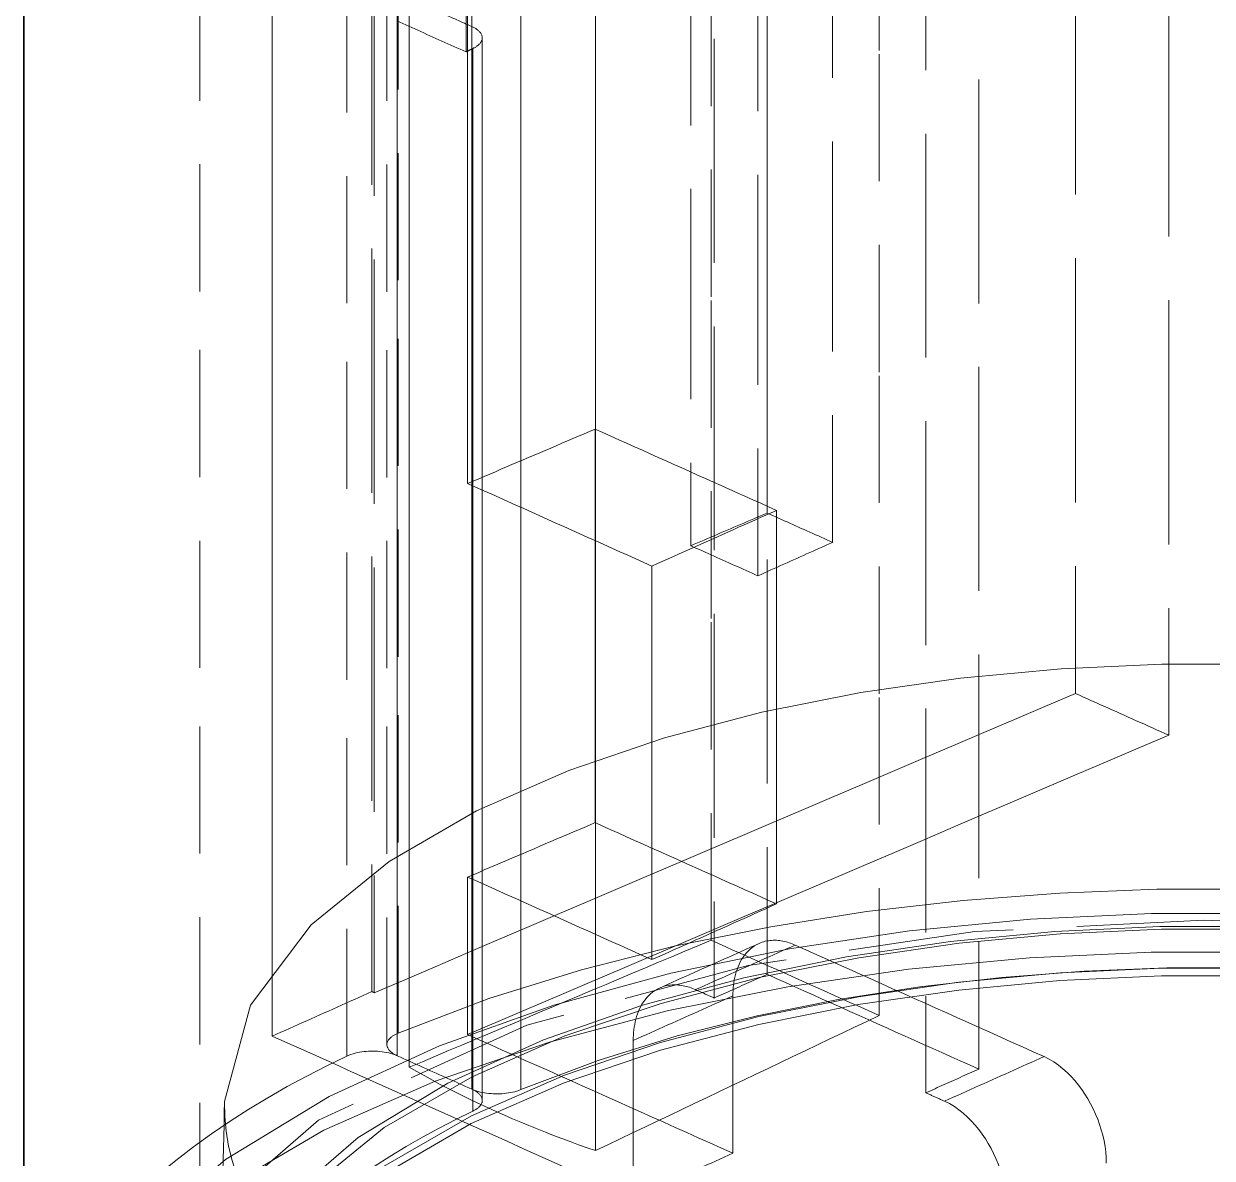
# Model space of a CAD drawing. Header units: millimetres. Extents: x 10 to 410, y 10 to 287.
# Drawn here: x 304.009 to 308.681, y 177.575 to 182.034 of the extents above; entities that cross this region are included whole.
import ezdxf

# ---------------------------------------------------------------- set-up
doc = ezdxf.new("R2010")
doc.units = ezdxf.units.MM
doc.linetypes.add('DASHED', pattern=[0.75, 0.5, -0.25])
doc.layers.add('HIDDEN', color=8, linetype='DASHED', lineweight=18)
doc.layers.add('VISIBLE', color=7, linetype='CONTINUOUS', lineweight=35)

msp = doc.modelspace()

# ---------------------------------------------------------------- linework, layer by layer
at = {"layer": 'HIDDEN'}
for points in [[(305.4804, 178.0663), (305.4804, 179.546), (305.4804, 181.0258), (305.4804, 182.5056), (305.4804, 183.9854), (305.4804, 185.4651), (305.4804, 186.9449), (305.4804, 188.4247), (305.4804, 189.9044), (305.4804, 191.3842), (305.4804, 192.864), (305.4804, 194.3437), (305.4804, 195.8235), (305.4804, 197.3033), (305.4804, 198.783), (305.4804, 200.2628), (305.4804, 201.7426), (305.4804, 203.2224), (305.4804, 204.7021), (305.4804, 206.1819), (305.4804, 207.6617), (305.4804, 209.1414), (305.4804, 210.6212), (305.4804, 212.101)], [(305.4368, 178.0211), (305.4368, 179.5009), (305.4368, 180.9807), (305.4368, 182.4604), (305.4368, 183.9402), (305.4368, 185.42), (305.4368, 186.8997), (305.4368, 188.3795), (305.4368, 189.8593), (305.4368, 191.339), (305.4368, 192.8188), (305.4368, 194.2986), (305.4368, 195.7784), (305.4368, 197.2581), (305.4368, 198.7379), (305.4368, 200.2177), (305.4368, 201.6974), (305.4368, 203.1772), (305.4368, 204.657), (305.4368, 206.1367), (305.4368, 207.6165), (305.4368, 209.0963), (305.4368, 210.576), (305.4368, 212.0558)], [(305.2787, 177.976), (305.2787, 179.4557), (305.2787, 180.9355), (305.2787, 182.4153), (305.2787, 183.895), (305.2787, 185.3748), (305.2787, 186.8546), (305.2787, 188.3343), (305.2787, 189.8141), (305.2787, 191.2939), (305.2787, 192.7737), (305.2787, 194.2534), (305.2787, 195.7332), (305.2787, 197.213), (305.2787, 198.6927), (305.2787, 200.1725), (305.2787, 201.6523), (305.2787, 203.132), (305.2787, 204.6118), (305.2787, 206.0916), (305.2787, 207.5713), (305.2787, 209.0511), (305.2787, 210.5309), (305.2787, 212.0107)], [(305.4773, 177.9773), (305.4773, 179.4571), (305.4773, 180.9368), (305.4773, 182.4166), (305.4773, 183.8964), (305.4773, 185.3762), (305.4773, 186.8559), (305.4773, 188.3357), (305.4773, 189.8155), (305.4773, 191.2952), (305.4773, 192.775), (305.4773, 194.2548), (305.4773, 195.7345), (305.4773, 197.2143), (305.4773, 198.6941), (305.4773, 200.1738), (305.4773, 201.6536), (305.4773, 203.1334), (305.4773, 204.6132), (305.4773, 206.0929), (305.4773, 207.5727), (305.4773, 209.0525), (305.4773, 210.5322), (305.4773, 212.012)], [(304.7013, 176.5424), (304.7013, 178.0222), (304.7013, 179.502), (304.7013, 180.9817), (304.7013, 182.4615), (304.7013, 183.9413), (304.7013, 185.4211), (304.7013, 186.9008), (304.7013, 188.3806), (304.7013, 189.8604), (304.7013, 191.3401), (304.7013, 192.8199), (304.7013, 194.2997), (304.7013, 195.7794), (304.7013, 197.2592), (304.7013, 198.739), (304.7013, 200.2187), (304.7013, 201.6985), (304.7013, 203.1783), (304.7013, 204.6581), (304.7013, 206.1378), (304.7013, 207.6176), (304.7013, 209.0974), (304.7013, 210.5771)], [(306.7108, 178.4316), (306.7108, 179.6962), (306.7108, 180.9607), (306.7108, 182.2252), (306.7108, 183.4898), (306.7108, 184.7543), (306.7108, 186.0188), (306.7108, 187.2833), (306.7108, 188.5479), (306.7108, 189.8124), (306.7108, 191.0769), (306.7108, 192.3415), (306.7108, 193.606), (306.7108, 194.8705), (306.7108, 196.1351), (306.7108, 197.3996), (306.7108, 198.6641), (306.7108, 199.9286), (306.7108, 201.1932), (306.7108, 202.4577), (306.7108, 203.7222), (306.7108, 204.9868), (306.7108, 206.2513), (306.7108, 207.5158)], [(308.143, 179.4017), (308.143, 180.6124), (308.143, 181.8231), (308.143, 183.0338), (308.143, 184.2446), (308.143, 185.4553), (308.143, 186.666), (308.143, 187.8767), (308.143, 189.0874), (308.143, 190.2982), (308.143, 191.5089), (308.143, 192.7196), (308.143, 193.9303), (308.143, 195.1411), (308.143, 196.3518), (308.143, 197.5625), (308.143, 198.7732), (308.143, 199.9839), (308.143, 201.1947), (308.143, 202.4054), (308.143, 203.6161), (308.143, 204.8268), (308.143, 206.0375), (308.143, 207.2483)], [(307.3714, 178.1358), (307.3714, 179.4003), (307.3714, 180.6648), (307.3714, 181.9293), (307.3714, 183.1939), (307.3714, 184.4584), (307.3714, 185.7229), (307.3714, 186.9875), (307.3714, 188.252), (307.3714, 189.5165), (307.3714, 190.7811), (307.3714, 192.0456), (307.3714, 193.3101), (307.3714, 194.5746), (307.3714, 195.8392), (307.3714, 197.1037), (307.3714, 198.3682), (307.3714, 199.6328), (307.3714, 200.8973), (307.3714, 202.1618), (307.3714, 203.4264), (307.3714, 204.6909), (307.3714, 205.9554), (307.3714, 207.2199)], [(308.51, 179.2373), (308.51, 180.448), (308.51, 181.6588), (308.51, 182.8695), (308.51, 184.0802), (308.51, 185.2909), (308.51, 186.5016), (308.51, 187.7124), (308.51, 188.9231), (308.51, 190.1338), (308.51, 191.3445), (308.51, 192.5552), (308.51, 193.766), (308.51, 194.9767), (308.51, 196.1874), (308.51, 197.3981), (308.51, 198.6088), (308.51, 199.8196), (308.51, 201.0303), (308.51, 202.241), (308.51, 203.4517), (308.51, 204.6624), (308.51, 205.8732), (308.51, 207.0839)], [(305.3776, 178.2295), (305.3776, 179.4402), (305.3776, 180.6509), (305.3776, 181.8617), (305.3776, 183.0724), (305.3776, 184.2831), (305.3776, 185.4938), (305.3776, 186.7045), (305.3776, 187.9153), (305.3776, 189.126), (305.3776, 190.3367), (305.3776, 191.5474), (305.3776, 192.7581), (305.3776, 193.9689), (305.3776, 195.1796), (305.3776, 196.3903), (305.3776, 197.601), (305.3776, 198.8117), (305.3776, 200.0225), (305.3776, 201.2332), (305.3776, 202.4439), (305.3776, 203.6546), (305.3776, 204.8653), (305.3776, 206.0761)], [(305.387, 206.0719), (305.387, 204.8612), (305.387, 203.6505), (305.387, 202.4397), (305.387, 201.229), (305.387, 200.0183), (305.387, 198.8076), (305.387, 197.5969), (305.387, 196.3861), (305.387, 195.1754), (305.387, 193.9647), (305.387, 192.754), (305.387, 191.5433), (305.387, 190.3325), (305.387, 189.1218), (305.387, 187.9111), (305.387, 186.7004), (305.387, 185.4897), (305.387, 184.2789), (305.387, 183.0682), (305.387, 181.8575), (305.387, 180.6468), (305.387, 179.4361), (305.387, 178.2253)], [(306.9315, 204.8631), (306.9315, 203.7869), (306.9315, 202.7107), (306.9315, 201.6345), (306.9315, 200.5583), (306.9315, 199.4821), (306.9315, 198.4059), (306.9315, 197.3297), (306.9315, 196.2535), (306.9315, 195.1774), (306.9315, 194.1012), (306.9315, 193.025), (306.9315, 191.9488), (306.9315, 190.8726), (306.9315, 189.7964), (306.9315, 188.7202), (306.9315, 187.644), (306.9315, 186.5678), (306.9315, 185.4916), (306.9315, 184.4154), (306.9315, 183.3392), (306.9315, 182.263), (306.9315, 181.1868), (306.9315, 180.1106)], [(306.6309, 204.7348), (306.6309, 203.6586), (306.6309, 202.5824), (306.6309, 201.5062), (306.6309, 200.43), (306.6309, 199.3538), (306.6309, 198.2776), (306.6309, 197.2014), (306.6309, 196.1252), (306.6309, 195.049), (306.6309, 193.9728), (306.6309, 192.8966), (306.6309, 191.8204), (306.6309, 190.7442), (306.6309, 189.668), (306.6309, 188.5918), (306.6309, 187.5157), (306.6309, 186.4395), (306.6309, 185.3633), (306.6309, 184.2871), (306.6309, 183.2109), (306.6309, 182.1347), (306.6309, 181.0585), (306.6309, 179.9823)], [(307.1884, 179.9955), (307.1884, 181.0717), (307.1884, 182.1479), (307.1884, 183.2241), (307.1884, 184.3003), (307.1884, 185.3765), (307.1884, 186.4527), (307.1884, 187.5289), (307.1884, 188.6051), (307.1884, 189.6813), (307.1884, 190.7575), (307.1884, 191.8337), (307.1884, 192.9099), (307.1884, 193.9861), (307.1884, 195.0623), (307.1884, 196.1385), (307.1884, 197.2147), (307.1884, 198.2909), (307.1884, 199.3671), (307.1884, 200.4433), (307.1884, 201.5195), (307.1884, 202.5957), (307.1884, 203.6719), (307.1884, 204.7481)], [(306.8947, 179.8641), (306.8947, 180.9403), (306.8947, 182.0165), (306.8947, 183.0927), (306.8947, 184.1689), (306.8947, 185.2451), (306.8947, 186.3213), (306.8947, 187.3975), (306.8947, 188.4737), (306.8947, 189.5499), (306.8947, 190.626), (306.8947, 191.7022), (306.8947, 192.7784), (306.8947, 193.8546), (306.8947, 194.9308), (306.8947, 196.007), (306.8947, 197.0832), (306.8947, 198.1594), (306.8947, 199.2356), (306.8947, 200.3118), (306.8947, 201.388), (306.8947, 202.4642), (306.8947, 203.5404), (306.8947, 204.6166)], [(306.9311, 178.2975), (306.9311, 179.4275), (306.9311, 180.5575), (306.9311, 181.6875), (306.9311, 182.8175), (306.9311, 183.9475), (306.9311, 185.0776), (306.9311, 186.2076), (306.9311, 187.3376), (306.9311, 188.4676), (306.9311, 189.5976), (306.9311, 190.7276), (306.9311, 191.8576), (306.9311, 192.9876), (306.9311, 194.1176), (306.9311, 195.2476), (306.9311, 196.3776), (306.9311, 197.5076), (306.9311, 198.6376), (306.9311, 199.7676), (306.9311, 200.8976), (306.9311, 202.0276), (306.9311, 203.1576), (306.9311, 204.2876)], [(306.7231, 204.1945), (306.7231, 203.0645), (306.7231, 201.9345), (306.7231, 200.8045), (306.7231, 199.6745), (306.7231, 198.5445), (306.7231, 197.4145), (306.7231, 196.2845), (306.7231, 195.1545), (306.7231, 194.0245), (306.7231, 192.8945), (306.7231, 191.7645), (306.7231, 190.6345), (306.7231, 189.5045), (306.7231, 188.3745), (306.7231, 187.2444), (306.7231, 186.1144), (306.7231, 184.9844), (306.7231, 183.8544), (306.7231, 182.7244), (306.7231, 181.5944), (306.7231, 180.4644), (306.7231, 179.3344), (306.7231, 178.2044)], [(307.7629, 177.9249), (307.7629, 179.0549), (307.7629, 180.1849), (307.7629, 181.315), (307.7629, 182.445), (307.7629, 183.575), (307.7629, 184.705), (307.7629, 185.835), (307.7629, 186.965), (307.7629, 188.095), (307.7629, 189.225), (307.7629, 190.355), (307.7629, 191.485), (307.7629, 192.615), (307.7629, 193.745), (307.7629, 194.875), (307.7629, 196.005), (307.7629, 197.135), (307.7629, 198.265), (307.7629, 199.395), (307.7629, 200.525), (307.7629, 201.6551), (307.7629, 202.7851), (307.7629, 203.9151)], [(307.5549, 203.8219), (307.5549, 202.6919), (307.5549, 201.5619), (307.5549, 200.4319), (307.5549, 199.3019), (307.5549, 198.1719), (307.5549, 197.0419), (307.5549, 195.9119), (307.5549, 194.7819), (307.5549, 193.6519), (307.5549, 192.5219), (307.5549, 191.3919), (307.5549, 190.2619), (307.5549, 189.1319), (307.5549, 188.0019), (307.5549, 186.8719), (307.5549, 185.7419), (307.5549, 184.6119), (307.5549, 183.4818), (307.5549, 182.3518), (307.5549, 181.2218), (307.5549, 180.0918), (307.5549, 178.9618), (307.5549, 177.8318)], [(305.4773, 177.9773), (305.4773, 178.4393), (305.4773, 178.9013), (305.4773, 179.3633), (305.4773, 179.8253), (305.4773, 180.2873), (305.4773, 180.7493), (305.4773, 181.2113), (305.4773, 181.6733), (305.4773, 182.1353), (305.4773, 182.5973), (305.4773, 183.0593), (305.4773, 183.5213), (305.4773, 183.9833), (305.4773, 184.4453), (305.4773, 184.9073), (305.4773, 185.3693), (305.4773, 185.8313), (305.4773, 186.2933), (305.4773, 186.7553), (305.4773, 187.2173), (305.4773, 187.6793), (305.4773, 188.1413), (305.4773, 188.6033)], [(305.9635, 177.8443), (305.9635, 178.3024), (305.9635, 178.7605), (305.9635, 179.2187), (305.9635, 179.6768), (305.9635, 180.1349), (305.9635, 180.5931), (305.9635, 181.0512), (305.9635, 181.5093), (305.9635, 181.9675), (305.9635, 182.4256), (305.9635, 182.8838), (305.9635, 183.3419), (305.9635, 183.8), (305.9635, 184.2582), (305.9635, 184.7163), (305.9635, 185.1744), (305.9635, 185.6326), (305.9635, 186.0907), (305.9635, 186.5488), (305.9635, 187.007), (305.9635, 187.4651), (305.9635, 187.9232), (305.9635, 188.3814)], [(304.9861, 178.0542), (304.9861, 178.4955), (304.9861, 178.9367), (304.9861, 179.378), (304.9861, 179.8192), (304.9861, 180.2605), (304.9861, 180.7017), (304.9861, 181.143), (304.9861, 181.5842), (304.9861, 182.0255), (304.9861, 182.4667), (304.9861, 182.908), (304.9861, 183.3492), (304.9861, 183.7905), (304.9861, 184.2317), (304.9861, 184.673), (304.9861, 185.1142), (304.9861, 185.5555), (304.9861, 185.9967), (304.9861, 186.438), (304.9861, 186.8792), (304.9861, 187.3205), (304.9861, 187.7617), (304.9861, 188.203)], [(305.7476, 181.9237), (305.7476, 182.1793), (305.7476, 182.4349), (305.7476, 182.6904), (305.7476, 182.946), (305.7476, 183.2016), (305.7476, 183.4572), (305.7476, 183.7128), (305.7476, 183.9684), (305.7476, 184.224), (305.7476, 184.4796), (305.7476, 184.7352), (305.7476, 184.9908), (305.7476, 185.2464), (305.7476, 185.502), (305.7476, 185.7576), (305.7476, 186.0132), (305.7476, 186.2688), (305.7476, 186.5244), (305.7476, 186.78), (305.7476, 187.0356), (305.7476, 187.2912), (305.7476, 187.5468), (305.7476, 187.8024)], [(305.5245, 177.9324), (305.5245, 178.3581), (305.5245, 178.7837), (305.5245, 179.2094), (305.5245, 179.6351), (305.5245, 180.0607), (305.5245, 180.4864), (305.5245, 180.912), (305.5245, 181.3377), (305.5245, 181.7634), (305.5245, 182.189), (305.5245, 182.6147), (305.5245, 183.0403), (305.5245, 183.466), (305.5245, 183.8917), (305.5245, 184.3173), (305.5245, 184.743), (305.5245, 185.1686), (305.5245, 185.5943), (305.5245, 186.02), (305.5245, 186.4456), (305.5245, 186.8713), (305.5245, 187.2969), (305.5245, 187.7226)], [(306.2562, 177.6047), (306.2562, 178.0303), (306.2562, 178.456), (306.2562, 178.8817), (306.2562, 179.3073), (306.2562, 179.733), (306.2562, 180.1586), (306.2562, 180.5843), (306.2562, 181.01), (306.2562, 181.4356), (306.2562, 181.8613), (306.2562, 182.2869), (306.2562, 182.7126), (306.2562, 183.1383), (306.2562, 183.5639), (306.2562, 183.9896), (306.2562, 184.4152), (306.2562, 184.8409), (306.2562, 185.2666), (306.2562, 185.6922), (306.2562, 186.1179), (306.2562, 186.5435), (306.2562, 186.9692), (306.2562, 187.3949)], [(305.7539, 180.2268), (305.7539, 180.4134), (305.7539, 180.6), (305.7539, 180.7865), (305.7539, 180.9731), (305.7539, 181.1597), (305.7539, 181.3463), (305.7539, 181.5329), (305.7539, 181.7194), (305.7539, 181.906), (305.7539, 182.0926), (305.7539, 182.2792), (305.7539, 182.4658), (305.7539, 182.6523), (305.7539, 182.8389), (305.7539, 183.0255), (305.7539, 183.2121), (305.7539, 183.3987), (305.7539, 183.5852), (305.7539, 183.7718), (305.7539, 183.9584), (305.7539, 184.145), (305.7539, 184.3316), (305.7539, 184.5181)], [(305.7711, 177.8457), (305.7711, 178.0341), (305.7711, 178.2224), (305.7711, 178.4107), (305.7711, 178.5991), (305.7711, 178.7874), (305.7711, 178.9757), (305.7711, 179.1641), (305.7711, 179.3524), (305.7711, 179.5407), (305.7711, 179.7291), (305.7711, 179.9174), (305.7711, 180.1057), (305.7711, 180.2941), (305.7711, 180.4824), (305.7711, 180.6708), (305.7711, 180.8591), (305.7711, 181.0474), (305.7711, 181.2358), (305.7711, 181.4241), (305.7711, 181.6124), (305.7711, 181.8008), (305.7711, 181.9891), (305.7711, 182.1774)], [(305.5982, 182.1002), (305.6057, 182.0968), (305.6132, 182.0934), (305.6207, 182.0901), (305.6282, 182.0867), (305.6358, 182.0833), (305.6433, 182.08), (305.6508, 182.0766), (305.6583, 182.0732), (305.6658, 182.0699), (305.6733, 182.0665), (305.6809, 182.0631), (305.6884, 182.0598), (305.6959, 182.0564), (305.7034, 182.053), (305.7109, 182.0497), (305.7185, 182.0463), (305.726, 182.0429), (305.7335, 182.0396), (305.741, 182.0362), (305.7485, 182.0328), (305.756, 182.0295), (305.7636, 182.0261), (305.7711, 182.0227)], [(305.4758, 182.0454), (305.4876, 182.0401), (305.4994, 182.0348), (305.5113, 182.0295), (305.5231, 182.0242), (305.5349, 182.0189), (305.5467, 182.0136), (305.5585, 182.0083), (305.5703, 182.0031), (305.5822, 181.9978), (305.594, 181.9925), (305.6058, 181.9872), (305.6176, 181.9819), (305.6294, 181.9766), (305.6412, 181.9713), (305.6531, 181.966), (305.6649, 181.9607), (305.6767, 181.9554), (305.6885, 181.9501), (305.7003, 181.9448), (305.7121, 181.9395), (305.724, 181.9342), (305.7358, 181.929), (305.7476, 181.9237)], [(305.8116, 181.9789), (305.8115, 181.9816), (305.8111, 181.9843), (305.8104, 181.987), (305.8095, 181.9896), (305.8084, 181.9921), (305.8071, 181.9945), (305.8057, 181.9968), (305.8041, 181.999), (305.8024, 182.0012), (305.8005, 182.0032), (305.7986, 182.0051), (305.7966, 182.007), (305.7945, 182.0087), (305.7923, 182.0104), (305.7901, 182.0121), (305.7879, 182.0136), (305.7856, 182.0151), (305.7832, 182.0165), (305.7809, 182.0178), (305.7785, 182.0191), (305.776, 182.0204), (305.7736, 182.0216), (305.7711, 182.0227)], [(305.7711, 177.8457), (305.7711, 178.0273), (305.7711, 178.209), (305.7711, 178.3906), (305.7711, 178.5722), (305.7711, 178.7538), (305.7711, 178.9354), (305.7711, 179.117), (305.7711, 179.2986), (305.7711, 179.4802), (305.7711, 179.6618), (305.7711, 179.8434), (305.7711, 180.025), (305.7711, 180.2066), (305.7711, 180.3883), (305.7711, 180.5699), (305.7711, 180.7515), (305.7711, 180.9331), (305.7711, 181.1147), (305.7711, 181.2963), (305.7711, 181.4779), (305.7711, 181.6595), (305.7711, 181.8411), (305.7711, 182.0227)], [(305.7743, 181.9366), (305.7766, 181.9377), (305.7789, 181.9389), (305.7812, 181.9401), (305.7834, 181.9414), (305.7856, 181.9427), (305.7878, 181.9441), (305.7899, 181.9456), (305.792, 181.9471), (305.794, 181.9487), (305.796, 181.9503), (305.798, 181.9521), (305.7998, 181.9539), (305.8016, 181.9557), (305.8033, 181.9577), (305.8048, 181.9598), (305.8063, 181.9619), (305.8076, 181.9641), (305.8088, 181.9664), (305.8097, 181.9688), (305.8105, 181.9713), (305.8111, 181.9738), (305.8115, 181.9763), (305.8116, 181.9789)], [(305.8116, 177.8019), (305.8116, 177.9835), (305.8116, 178.1651), (305.8116, 178.3467), (305.8116, 178.5284), (305.8116, 178.71), (305.8116, 178.8916), (305.8116, 179.0732), (305.8116, 179.2548), (305.8116, 179.4364), (305.8116, 179.618), (305.8116, 179.7996), (305.8116, 179.9812), (305.8116, 180.1628), (305.8116, 180.3444), (305.8116, 180.526), (305.8116, 180.7076), (305.8116, 180.8893), (305.8116, 181.0709), (305.8116, 181.2525), (305.8116, 181.4341), (305.8116, 181.6157), (305.8116, 181.7973), (305.8116, 181.9789)], [(305.7743, 181.9366), (305.7731, 181.936), (305.772, 181.9355), (305.7708, 181.9349), (305.7696, 181.9343), (305.7685, 181.9338), (305.7673, 181.9332), (305.7661, 181.9327), (305.765, 181.9321), (305.7638, 181.9315), (305.7627, 181.931), (305.7615, 181.9304), (305.7603, 181.9299), (305.7592, 181.9293), (305.758, 181.9287), (305.7569, 181.9282), (305.7557, 181.9276), (305.7545, 181.927), (305.7534, 181.9265), (305.7522, 181.9259), (305.7511, 181.9254), (305.7499, 181.9248), (305.7487, 181.9242), (305.7476, 181.9237)], [(305.7743, 177.7596), (305.7743, 177.9412), (305.7743, 178.1228), (305.7743, 178.3044), (305.7743, 178.486), (305.7743, 178.6676), (305.7743, 178.8492), (305.7743, 179.0308), (305.7743, 179.2124), (305.7743, 179.3941), (305.7743, 179.5757), (305.7743, 179.7573), (305.7743, 179.9389), (305.7743, 180.1205), (305.7743, 180.3021), (305.7743, 180.4837), (305.7743, 180.6653), (305.7743, 180.8469), (305.7743, 181.0285), (305.7743, 181.2101), (305.7743, 181.3917), (305.7743, 181.5734), (305.7743, 181.755), (305.7743, 181.9366)], [(305.7539, 180.2268), (305.7757, 180.2361), (305.7975, 180.2454), (305.8193, 180.2547), (305.8411, 180.264), (305.8629, 180.2733), (305.8847, 180.2826), (305.9064, 180.2919), (305.9282, 180.3012), (305.95, 180.3105), (305.9718, 180.3198), (305.9936, 180.3291), (306.0154, 180.3384), (306.0372, 180.3477), (306.059, 180.357), (306.0807, 180.3663), (306.1025, 180.3756), (306.1243, 180.3849), (306.1461, 180.3942), (306.1679, 180.4035), (306.1897, 180.4128), (306.2115, 180.4221), (306.2332, 180.4314), (306.255, 180.4407)], [(306.255, 180.4407), (306.255, 180.3734), (306.255, 180.3062), (306.255, 180.2389), (306.255, 180.1716), (306.255, 180.1044), (306.255, 180.0371), (306.255, 179.9698), (306.255, 179.9026), (306.255, 179.8353), (306.255, 179.7681), (306.255, 179.7008), (306.255, 179.6335), (306.255, 179.5663), (306.255, 179.499), (306.255, 179.4317), (306.255, 179.3645), (306.255, 179.2972), (306.255, 179.23), (306.255, 179.1627), (306.255, 179.0954), (306.255, 179.0282), (306.255, 178.9609), (306.255, 178.8937)], [(306.255, 180.4407), (306.286, 180.4268), (306.317, 180.4129), (306.348, 180.399), (306.379, 180.3851), (306.41, 180.3713), (306.441, 180.3574), (306.472, 180.3435), (306.503, 180.3296), (306.534, 180.3157), (306.565, 180.3018), (306.596, 180.2879), (306.627, 180.2741), (306.658, 180.2602), (306.689, 180.2463), (306.72, 180.2324), (306.751, 180.2185), (306.782, 180.2046), (306.813, 180.1908), (306.844, 180.1769), (306.875, 180.163), (306.906, 180.1491), (306.937, 180.1352), (306.968, 180.1213)], [(305.7539, 180.2268), (305.7854, 180.2127), (305.817, 180.1986), (305.8485, 180.1845), (305.88, 180.1704), (305.9115, 180.1562), (305.943, 180.1421), (305.9745, 180.128), (306.006, 180.1139), (306.0375, 180.0998), (306.069, 180.0857), (306.1005, 180.0716), (306.132, 180.0575), (306.1635, 180.0433), (306.195, 180.0292), (306.2265, 180.0151), (306.258, 180.001), (306.2895, 179.9869), (306.321, 179.9728), (306.3525, 179.9587), (306.3841, 179.9446), (306.4156, 179.9304), (306.4471, 179.9163), (306.4786, 179.9022)], [(306.4786, 179.9022), (306.4998, 179.9118), (306.5211, 179.9213), (306.5424, 179.9308), (306.5637, 179.9403), (306.585, 179.9499), (306.6063, 179.9594), (306.6275, 179.9689), (306.6488, 179.9784), (306.6701, 179.988), (306.6914, 179.9975), (306.7127, 180.007), (306.7339, 180.0165), (306.7552, 180.0261), (306.7765, 180.0356), (306.7978, 180.0451), (306.8191, 180.0546), (306.8403, 180.0642), (306.8616, 180.0737), (306.8829, 180.0832), (306.9042, 180.0927), (306.9255, 180.1023), (306.9467, 180.1118), (306.968, 180.1213)], [(306.6309, 179.9823), (306.6439, 179.9879), (306.657, 179.9934), (306.6701, 179.999), (306.6831, 180.0046), (306.6962, 180.0102), (306.7093, 180.0158), (306.7224, 180.0213), (306.7354, 180.0269), (306.7485, 180.0325), (306.7616, 180.0381), (306.7746, 180.0437), (306.7877, 180.0492), (306.8008, 180.0548), (306.8139, 180.0604), (306.8269, 180.066), (306.84, 180.0716), (306.8531, 180.0771), (306.8662, 180.0827), (306.8792, 180.0883), (306.8923, 180.0939), (306.9054, 180.0995), (306.9184, 180.105), (306.9315, 180.1106)], [(306.9315, 180.1106), (306.9427, 180.1056), (306.9538, 180.1006), (306.965, 180.0956), (306.9762, 180.0906), (306.9874, 180.0856), (306.9985, 180.0806), (307.0097, 180.0756), (307.0209, 180.0706), (307.032, 180.0656), (307.0432, 180.0606), (307.0544, 180.0556), (307.0655, 180.0506), (307.0767, 180.0456), (307.0879, 180.0406), (307.099, 180.0356), (307.1102, 180.0306), (307.1214, 180.0256), (307.1325, 180.0206), (307.1437, 180.0156), (307.1549, 180.0106), (307.1661, 180.0056), (307.1772, 180.0006), (307.1884, 179.9955)], [(306.968, 178.5743), (306.968, 178.6416), (306.968, 178.7088), (306.968, 178.7761), (306.968, 178.8433), (306.968, 178.9106), (306.968, 178.9779), (306.968, 179.0451), (306.968, 179.1124), (306.968, 179.1797), (306.968, 179.2469), (306.968, 179.3142), (306.968, 179.3814), (306.968, 179.4487), (306.968, 179.516), (306.968, 179.5832), (306.968, 179.6505), (306.968, 179.7178), (306.968, 179.785), (306.968, 179.8523), (306.968, 179.9195), (306.968, 179.9868), (306.968, 180.0541), (306.968, 180.1213)], [(306.8947, 179.8641), (306.9075, 179.8698), (306.9203, 179.8755), (306.933, 179.8812), (306.9458, 179.887), (306.9586, 179.8927), (306.9713, 179.8984), (306.9841, 179.9041), (306.9969, 179.9098), (307.0096, 179.9155), (307.0224, 179.9212), (307.0352, 179.927), (307.0479, 179.9327), (307.0607, 179.9384), (307.0735, 179.9441), (307.0862, 179.9498), (307.099, 179.9555), (307.1118, 179.9613), (307.1246, 179.967), (307.1373, 179.9727), (307.1501, 179.9784), (307.1629, 179.9841), (307.1756, 179.9898), (307.1884, 179.9955)], [(306.6309, 179.9823), (306.6423, 179.9771), (306.6538, 179.972), (306.6653, 179.9669), (306.6767, 179.9617), (306.6882, 179.9566), (306.6997, 179.9514), (306.7112, 179.9463), (306.7226, 179.9412), (306.7341, 179.936), (306.7456, 179.9309), (306.7571, 179.9258), (306.7685, 179.9206), (306.78, 179.9155), (306.7915, 179.9103), (306.8029, 179.9052), (306.8144, 179.9001), (306.8259, 179.8949), (306.8374, 179.8898), (306.8488, 179.8846), (306.8603, 179.8795), (306.8718, 179.8744), (306.8833, 179.8692), (306.8947, 179.8641)], [(306.4786, 178.3552), (306.4786, 178.4225), (306.4786, 178.4897), (306.4786, 178.557), (306.4786, 178.6242), (306.4786, 178.6915), (306.4786, 178.7588), (306.4786, 178.826), (306.4786, 178.8933), (306.4786, 178.9606), (306.4786, 179.0278), (306.4786, 179.0951), (306.4786, 179.1623), (306.4786, 179.2296), (306.4786, 179.2969), (306.4786, 179.3641), (306.4786, 179.4314), (306.4786, 179.4987), (306.4786, 179.5659), (306.4786, 179.6332), (306.4786, 179.7004), (306.4786, 179.7677), (306.4786, 179.835), (306.4786, 179.9022)], [(304.7984, 177.7975), (304.9007, 178.1769), (305.1387, 178.492), (305.446, 178.7416), (305.7889, 178.9401), (306.1519, 179.0992), (306.5272, 179.2267), (306.9106, 179.3274), (307.2994, 179.4049), (307.6918, 179.4613), (308.0865, 179.4981), (308.4825, 179.5163), (308.879, 179.5163), (309.275, 179.4981), (309.6697, 179.4613), (310.0621, 179.4049), (310.4509, 179.3274), (310.8343, 179.2267), (311.2096, 179.0992), (311.5726, 178.9401), (311.9155, 178.7416), (312.2228, 178.492), (312.4608, 178.1769), (312.5631, 177.7975)], [(308.143, 179.4017), (308.0232, 179.3505), (307.9033, 179.2994), (307.7835, 179.2482), (307.6637, 179.1971), (307.5438, 179.146), (307.424, 179.0948), (307.3042, 179.0437), (307.1844, 178.9925), (307.0645, 178.9414), (306.9447, 178.8902), (306.8249, 178.8391), (306.7051, 178.7879), (306.5852, 178.7368), (306.4654, 178.6856), (306.3456, 178.6345), (306.2258, 178.5834), (306.1059, 178.5322), (305.9861, 178.4811), (305.8663, 178.4299), (305.7464, 178.3788), (305.6266, 178.3276), (305.5068, 178.2765), (305.387, 178.2253)], [(308.51, 179.2373), (308.494, 179.2445), (308.478, 179.2516), (308.4621, 179.2588), (308.4461, 179.2659), (308.4302, 179.273), (308.4142, 179.2802), (308.3983, 179.2873), (308.3823, 179.2945), (308.3664, 179.3016), (308.3504, 179.3088), (308.3344, 179.3159), (308.3185, 179.3231), (308.3025, 179.3302), (308.2866, 179.3374), (308.2706, 179.3445), (308.2547, 179.3517), (308.2387, 179.3588), (308.2228, 179.366), (308.2068, 179.3731), (308.1908, 179.3802), (308.1749, 179.3874), (308.1589, 179.3945), (308.143, 179.4017)], [(305.7539, 178.061), (305.8738, 178.1121), (305.9936, 178.1632), (306.1134, 178.2144), (306.2332, 178.2655), (306.3531, 178.3167), (306.4729, 178.3678), (306.5927, 178.419), (306.7126, 178.4701), (306.8324, 178.5213), (306.9522, 178.5724), (307.072, 178.6236), (307.1919, 178.6747), (307.3117, 178.7259), (307.4315, 178.777), (307.5513, 178.8281), (307.6712, 178.8793), (307.791, 178.9304), (307.9108, 178.9816), (308.0306, 179.0327), (308.1505, 179.0839), (308.2703, 179.135), (308.3901, 179.1862), (308.51, 179.2373)], [(305.7539, 178.6798), (305.7757, 178.6891), (305.7975, 178.6984), (305.8193, 178.7077), (305.8411, 178.717), (305.8629, 178.7263), (305.8847, 178.7356), (305.9064, 178.7449), (305.9282, 178.7542), (305.95, 178.7635), (305.9718, 178.7728), (305.9936, 178.7821), (306.0154, 178.7914), (306.0372, 178.8007), (306.059, 178.81), (306.0807, 178.8193), (306.1025, 178.8286), (306.1243, 178.8379), (306.1461, 178.8472), (306.1679, 178.8565), (306.1897, 178.8658), (306.2115, 178.8751), (306.2332, 178.8844), (306.255, 178.8937)], [(306.255, 178.8937), (306.286, 178.8798), (306.317, 178.8659), (306.348, 178.852), (306.379, 178.8381), (306.41, 178.8242), (306.441, 178.8103), (306.472, 178.7965), (306.503, 178.7826), (306.534, 178.7687), (306.565, 178.7548), (306.596, 178.7409), (306.627, 178.727), (306.658, 178.7131), (306.689, 178.6993), (306.72, 178.6854), (306.751, 178.6715), (306.782, 178.6576), (306.813, 178.6437), (306.844, 178.6298), (306.875, 178.6159), (306.906, 178.6021), (306.937, 178.5882), (306.968, 178.5743)], [(305.7539, 178.061), (305.7539, 178.0879), (305.7539, 178.1148), (305.7539, 178.1417), (305.7539, 178.1686), (305.7539, 178.1955), (305.7539, 178.2224), (305.7539, 178.2493), (305.7539, 178.2762), (305.7539, 178.3031), (305.7539, 178.33), (305.7539, 178.3569), (305.7539, 178.3838), (305.7539, 178.4107), (305.7539, 178.4376), (305.7539, 178.4645), (305.7539, 178.4914), (305.7539, 178.5183), (305.7539, 178.5452), (305.7539, 178.5721), (305.7539, 178.5991), (305.7539, 178.626), (305.7539, 178.6529), (305.7539, 178.6798)], [(305.7539, 178.6798), (305.7854, 178.6657), (305.817, 178.6515), (305.8485, 178.6374), (305.88, 178.6233), (305.9115, 178.6092), (305.943, 178.5951), (305.9745, 178.581), (306.006, 178.5669), (306.0375, 178.5528), (306.069, 178.5386), (306.1005, 178.5245), (306.132, 178.5104), (306.1635, 178.4963), (306.195, 178.4822), (306.2265, 178.4681), (306.258, 178.454), (306.2895, 178.4399), (306.321, 178.4258), (306.3525, 178.4116), (306.3841, 178.3975), (306.4156, 178.3834), (306.4471, 178.3693), (306.4786, 178.3552)], [(313.3523, 176.5424), (313.2778, 176.9143), (313.0837, 177.2414), (312.8177, 177.5141), (312.5106, 177.7403), (312.179, 177.9288), (311.8317, 178.0868), (311.4738, 178.2192), (311.1086, 178.3296), (310.738, 178.4205), (310.3635, 178.4939), (309.9862, 178.5509), (309.6068, 178.5928), (309.2262, 178.62), (308.8448, 178.633), (308.4632, 178.632), (308.0819, 178.617), (307.7014, 178.5878), (307.3223, 178.5439), (306.9453, 178.4846), (306.5713, 178.4089), (306.2014, 178.3153), (305.837, 178.202), (305.4804, 178.0663)], [(306.4786, 178.3552), (306.4998, 178.3647), (306.5211, 178.3742), (306.5424, 178.3838), (306.5637, 178.3933), (306.585, 178.4028), (306.6063, 178.4123), (306.6275, 178.4219), (306.6488, 178.4314), (306.6701, 178.4409), (306.6914, 178.4505), (306.7127, 178.46), (306.7339, 178.4695), (306.7552, 178.479), (306.7765, 178.4886), (306.7978, 178.4981), (306.8191, 178.5076), (306.8403, 178.5171), (306.8616, 178.5267), (306.8829, 178.5362), (306.9042, 178.5457), (306.9255, 178.5552), (306.9467, 178.5648), (306.968, 178.5743)], [(313.3449, 176.4252), (313.2021, 176.8774), (312.9209, 177.2607), (312.5588, 177.57), (312.1517, 177.8178), (311.7184, 178.0167), (311.2689, 178.1758), (310.8089, 178.3015), (310.3419, 178.3981), (309.8702, 178.4683), (309.3956, 178.5141), (308.9192, 178.5368), (308.4423, 178.5368), (307.9659, 178.5141), (307.4913, 178.4683), (307.0196, 178.3981), (306.5526, 178.3015), (306.0926, 178.1758), (305.6431, 178.0167), (305.2098, 177.8178), (304.8027, 177.57), (304.4406, 177.2607), (304.1594, 176.8774), (304.0166, 176.4252)], [(311.7878, 175.1507), (312.5571, 175.6153), (313.054, 176.3483), (312.8303, 177.1904), (312.137, 177.7579), (311.3123, 178.1185), (310.4405, 178.3457), (309.5482, 178.4716), (308.6478, 178.5103), (307.7477, 178.4655), (306.8563, 178.3327), (305.9867, 178.0972), (305.1674, 177.7246), (304.492, 177.1378), (304.3237, 176.2854), (304.8553, 175.5738), (305.6344, 175.1241), (306.4852, 174.8377), (307.3759, 174.6633), (308.2835, 174.5826), (309.1811, 174.5874), (310.0597, 174.6739), (310.9273, 174.8511), (311.7878, 175.1507)], [(312.6775, 176.6507), (312.5849, 177.0494), (312.3501, 177.3867), (312.0379, 177.6555), (311.6853, 177.8692), (311.3099, 178.04), (310.9206, 178.1765), (310.5223, 178.2842), (310.1181, 178.367), (309.7099, 178.4271), (309.2992, 178.4664), (308.8871, 178.4858), (308.4745, 178.4858), (308.0623, 178.4664), (307.6516, 178.4271), (307.2434, 178.3669), (306.8392, 178.2842), (306.4409, 178.1765), (306.0516, 178.04), (305.6762, 177.8692), (305.3236, 177.6555), (305.0114, 177.3867), (304.7766, 177.0494), (304.684, 176.6507)], [(312.5866, 176.7455), (312.4837, 177.1272), (312.2443, 177.4443), (311.9351, 177.6953), (311.5901, 177.8951), (311.225, 178.0552), (310.8473, 178.1834), (310.4616, 178.2847), (310.0705, 178.3626), (309.6757, 178.4194), (309.2786, 178.4565), (308.8802, 178.4748), (308.4813, 178.4748), (308.0829, 178.4565), (307.6858, 178.4194), (307.291, 178.3626), (306.8999, 178.2847), (306.5142, 178.1834), (306.1366, 178.0552), (305.7714, 177.8951), (305.4264, 177.6953), (305.1172, 177.4443), (304.8778, 177.1272), (304.7749, 176.7455)], [(306.7108, 178.4316), (306.6593, 178.4099), (306.6077, 178.3882), (306.5561, 178.3665), (306.5045, 178.3448), (306.4529, 178.3231), (306.4014, 178.3014), (306.3498, 178.2797), (306.2982, 178.258), (306.2466, 178.2363), (306.195, 178.2146), (306.1435, 178.1929), (306.0919, 178.1712), (306.0403, 178.1495), (305.9887, 178.1278), (305.9371, 178.1061), (305.8856, 178.0844), (305.834, 178.0627), (305.7824, 178.0409), (305.7308, 178.0192), (305.6792, 177.9975), (305.6277, 177.9758), (305.5761, 177.9541), (305.5245, 177.9324)], [(306.8999, 178.419), (306.8829, 178.4114), (306.8658, 178.4037), (306.8488, 178.3961), (306.8318, 178.3885), (306.8148, 178.3809), (306.7977, 178.3733), (306.7807, 178.3656), (306.7637, 178.358), (306.7467, 178.3504), (306.7296, 178.3428), (306.7126, 178.3352), (306.6956, 178.3275), (306.6786, 178.3199), (306.6615, 178.3123), (306.6445, 178.3047), (306.6275, 178.2971), (306.6105, 178.2894), (306.5934, 178.2818), (306.5764, 178.2742), (306.5594, 178.2666), (306.5424, 178.2589), (306.5253, 178.2513), (306.5083, 178.2437)], [(306.6497, 178.2373), (306.6667, 178.2449), (306.6838, 178.2525), (306.7008, 178.2601), (306.7178, 178.2678), (306.7348, 178.2754), (306.7519, 178.283), (306.7689, 178.2906), (306.7859, 178.2982), (306.8029, 178.3059), (306.8199, 178.3135), (306.837, 178.3211), (306.854, 178.3287), (306.871, 178.3363), (306.888, 178.344), (306.9051, 178.3516), (306.9221, 178.3592), (306.9391, 178.3668), (306.9561, 178.3745), (306.9732, 178.3821), (306.9902, 178.3897), (307.0072, 178.3973), (307.0242, 178.4049), (307.0413, 178.4126)], [(307.3714, 178.1358), (307.3427, 178.1486), (307.314, 178.1615), (307.2852, 178.1744), (307.2565, 178.1872), (307.2278, 178.2001), (307.1991, 178.2129), (307.1704, 178.2258), (307.1416, 178.2387), (307.1129, 178.2515), (307.0842, 178.2644), (307.0555, 178.2773), (307.0268, 178.2901), (306.998, 178.303), (306.9693, 178.3159), (306.9406, 178.3287), (306.9119, 178.3416), (306.8832, 178.3544), (306.8544, 178.3673), (306.8257, 178.3802), (306.797, 178.393), (306.7683, 178.4059), (306.7396, 178.4188), (306.7108, 178.4316)], [(306.8999, 178.419), (306.8904, 178.4143), (306.8813, 178.4089), (306.8726, 178.4028), (306.8644, 178.3961), (306.8566, 178.3889), (306.8494, 178.3811), (306.8427, 178.3729), (306.8366, 178.3643), (306.8309, 178.3553), (306.8257, 178.3461), (306.821, 178.3366), (306.8168, 178.3268), (306.8131, 178.3169), (306.8097, 178.3069), (306.8068, 178.2967), (306.8043, 178.2864), (306.8022, 178.276), (306.8004, 178.2655), (306.799, 178.255), (306.798, 178.2445), (306.7972, 178.2339), (306.7968, 178.2233), (306.7966, 178.2127)], [(307.0413, 178.4126), (307.0354, 178.4151), (307.0296, 178.4174), (307.0236, 178.4197), (307.0176, 178.4217), (307.0116, 178.4236), (307.0054, 178.4253), (306.9993, 178.4268), (306.9931, 178.4281), (306.9868, 178.4292), (306.9805, 178.4301), (306.9742, 178.4307), (306.9679, 178.4312), (306.9616, 178.4314), (306.9552, 178.4313), (306.9489, 178.431), (306.9426, 178.4305), (306.9363, 178.4296), (306.93, 178.4286), (306.9238, 178.4272), (306.9177, 178.4255), (306.9117, 178.4236), (306.9057, 178.4214), (306.8999, 178.419)], [(308.0199, 177.9742), (307.9773, 177.9933), (307.9348, 178.0123), (307.8922, 178.0314), (307.8497, 178.0505), (307.8071, 178.0695), (307.7646, 178.0886), (307.722, 178.1076), (307.6795, 178.1267), (307.6369, 178.1457), (307.5944, 178.1648), (307.5518, 178.1839), (307.5093, 178.2029), (307.4667, 178.222), (307.4242, 178.241), (307.3816, 178.2601), (307.3391, 178.2792), (307.2965, 178.2982), (307.254, 178.3173), (307.2115, 178.3363), (307.1689, 178.3554), (307.1264, 178.3744), (307.0838, 178.3935), (307.0413, 178.4126)], [(313.3523, 176.2949), (313.2377, 176.7553), (312.9548, 177.1393), (312.5856, 177.4431), (312.1725, 177.6846), (311.7346, 177.8779), (311.2815, 178.0326), (310.8186, 178.1549), (310.3491, 178.2488), (309.8752, 178.3172), (309.3985, 178.3619), (308.9202, 178.384), (308.4413, 178.384), (307.963, 178.3619), (307.4863, 178.3172), (307.0124, 178.2488), (306.5429, 178.1549), (306.08, 178.0326), (305.6269, 177.8779), (305.1891, 177.6846), (304.7759, 177.4431), (304.4067, 177.1393), (304.1238, 176.7553), (304.0092, 176.2949)], [(312.5901, 176.5909), (312.4871, 176.9729), (312.2474, 177.2903), (311.938, 177.5416), (311.5927, 177.7415), (311.2272, 177.9017), (310.8493, 178.03), (310.4632, 178.1315), (310.0717, 178.2095), (309.6766, 178.2663), (309.2791, 178.3034), (308.8804, 178.3217), (308.4812, 178.3217), (308.0824, 178.3034), (307.6849, 178.2663), (307.2898, 178.2095), (306.8983, 178.1315), (306.5123, 178.03), (306.1343, 177.9017), (305.7688, 177.7415), (305.4236, 177.5416), (305.1141, 177.2903), (304.8744, 176.9729), (304.7714, 176.5909)], [(312.6602, 176.5424), (312.5969, 176.8589), (312.432, 177.1372), (312.2057, 177.3694), (311.9446, 177.5619), (311.6626, 177.7225), (311.3672, 177.857), (311.0628, 177.9699), (310.7521, 178.0639), (310.4369, 178.1415), (310.1183, 178.204), (309.7974, 178.2528), (309.4747, 178.2885), (309.1509, 178.3119), (308.8264, 178.3232), (308.5018, 178.3226), (308.1773, 178.3101), (307.8536, 178.2855), (307.5311, 178.2484), (307.2103, 178.1983), (306.8921, 178.1342), (306.5772, 178.0551), (306.2671, 177.9592), (305.9635, 177.8443)], [(304.7707, 176.56), (304.8737, 176.9421), (305.1135, 177.2595), (305.423, 177.5108), (305.7683, 177.7108), (306.1339, 177.871), (306.5119, 177.9993), (306.898, 178.1008), (307.2895, 178.1788), (307.6847, 178.2356), (308.0823, 178.2728), (308.4811, 178.2911), (308.8804, 178.2911), (309.2792, 178.2728), (309.6768, 178.2356), (310.072, 178.1788), (310.4635, 178.1008), (310.8496, 177.9993), (311.2277, 177.871), (311.5932, 177.7108), (311.9385, 177.5108), (312.248, 177.2595), (312.4878, 176.9421), (312.5908, 176.56)], [(306.7231, 178.2044), (306.7321, 178.2085), (306.7412, 178.2125), (306.7502, 178.2165), (306.7593, 178.2206), (306.7683, 178.2246), (306.7774, 178.2287), (306.7864, 178.2327), (306.7955, 178.2368), (306.8045, 178.2408), (306.8135, 178.2449), (306.8226, 178.2489), (306.8316, 178.253), (306.8407, 178.257), (306.8497, 178.2611), (306.8588, 178.2651), (306.8678, 178.2692), (306.8769, 178.2732), (306.8859, 178.2773), (306.8949, 178.2813), (306.904, 178.2854), (306.913, 178.2894), (306.9221, 178.2935), (306.9311, 178.2975)], [(307.7629, 177.9249), (307.7268, 177.9411), (307.6906, 177.9573), (307.6544, 177.9735), (307.6183, 177.9897), (307.5821, 178.0059), (307.5459, 178.0221), (307.5098, 178.0383), (307.4736, 178.0545), (307.4374, 178.0707), (307.4013, 178.0869), (307.3651, 178.1031), (307.3289, 178.1193), (307.2928, 178.1355), (307.2566, 178.1517), (307.2204, 178.1679), (307.1843, 178.1841), (307.1481, 178.2003), (307.1119, 178.2165), (307.0758, 178.2327), (307.0396, 178.2489), (307.0034, 178.2651), (306.9673, 178.2813), (306.9311, 178.2975)], [(304.9861, 178.0542), (305.0031, 178.0618), (305.0201, 178.0695), (305.0372, 178.0771), (305.0542, 178.0847), (305.0712, 178.0923), (305.0882, 178.0999), (305.1053, 178.1076), (305.1223, 178.1152), (305.1393, 178.1228), (305.1563, 178.1304), (305.1734, 178.1381), (305.1904, 178.1457), (305.2074, 178.1533), (305.2244, 178.1609), (305.2415, 178.1685), (305.2585, 178.1762), (305.2755, 178.1838), (305.2925, 178.1914), (305.3096, 178.199), (305.3266, 178.2066), (305.3436, 178.2143), (305.3606, 178.2219), (305.3776, 178.2295)], [(305.3776, 178.2295), (305.3781, 178.2293), (305.3785, 178.2291), (305.3789, 178.229), (305.3793, 178.2288), (305.3797, 178.2286), (305.3801, 178.2284), (305.3805, 178.2282), (305.3809, 178.2281), (305.3813, 178.2279), (305.3817, 178.2277), (305.3821, 178.2275), (305.3825, 178.2273), (305.3829, 178.2271), (305.3833, 178.227), (305.3837, 178.2268), (305.3841, 178.2266), (305.3845, 178.2264), (305.3849, 178.2262), (305.3853, 178.2261), (305.3858, 178.2259), (305.3862, 178.2257), (305.3866, 178.2255), (305.387, 178.2253)], [(306.5083, 178.2437), (306.4988, 178.239), (306.4897, 178.2336), (306.481, 178.2275), (306.4728, 178.2208), (306.4651, 178.2136), (306.4579, 178.2058), (306.4512, 178.1976), (306.445, 178.189), (306.4393, 178.18), (306.4342, 178.1708), (306.4295, 178.1613), (306.4253, 178.1516), (306.4215, 178.1416), (306.4182, 178.1316), (306.4153, 178.1214), (306.4128, 178.1111), (306.4106, 178.1007), (306.4089, 178.0903), (306.4075, 178.0798), (306.4064, 178.0692), (306.4056, 178.0586), (306.4052, 178.0481), (306.4051, 178.0375)], [(306.6497, 178.2373), (306.6439, 178.2398), (306.638, 178.2422), (306.6321, 178.2444), (306.6261, 178.2464), (306.62, 178.2483), (306.6139, 178.25), (306.6077, 178.2515), (306.6015, 178.2528), (306.5953, 178.2539), (306.589, 178.2548), (306.5827, 178.2555), (306.5764, 178.2559), (306.57, 178.2561), (306.5637, 178.2561), (306.5573, 178.2558), (306.551, 178.2552), (306.5447, 178.2544), (306.5385, 178.2533), (306.5323, 178.2519), (306.5262, 178.2503), (306.5201, 178.2484), (306.5142, 178.2462), (306.5083, 178.2437)], [(306.7231, 178.2044), (306.7199, 178.2058), (306.7167, 178.2073), (306.7135, 178.2087), (306.7103, 178.2101), (306.7071, 178.2115), (306.704, 178.213), (306.7008, 178.2144), (306.6976, 178.2158), (306.6944, 178.2173), (306.6912, 178.2187), (306.688, 178.2201), (306.6848, 178.2216), (306.6816, 178.223), (306.6784, 178.2244), (306.6752, 178.2258), (306.672, 178.2273), (306.6689, 178.2287), (306.6657, 178.2301), (306.6625, 178.2316), (306.6593, 178.233), (306.6561, 178.2344), (306.6529, 178.2358), (306.6497, 178.2373)], [(306.4051, 178.0375), (306.4221, 178.0451), (306.4391, 178.0527), (306.4561, 178.0603), (306.4732, 178.0679), (306.4902, 178.0756), (306.5072, 178.0832), (306.5242, 178.0908), (306.5413, 178.0984), (306.5583, 178.106), (306.5753, 178.1137), (306.5923, 178.1213), (306.6093, 178.1289), (306.6264, 178.1365), (306.6434, 178.1441), (306.6604, 178.1518), (306.6774, 178.1594), (306.6945, 178.167), (306.7115, 178.1746), (306.7285, 178.1823), (306.7455, 178.1899), (306.7626, 178.1975), (306.7796, 178.2051), (306.7966, 178.2127)], [(306.7966, 178.2127), (306.7966, 178.1858), (306.7966, 178.1589), (306.7966, 178.132), (306.7966, 178.1051), (306.7966, 178.0782), (306.7966, 178.0513), (306.7966, 178.0244), (306.7966, 177.9975), (306.7966, 177.9706), (306.7966, 177.9437), (306.7966, 177.9168), (306.7966, 177.8899), (306.7966, 177.863), (306.7966, 177.8361), (306.7966, 177.8092), (306.7966, 177.7823), (306.7966, 177.7554), (306.7966, 177.7284), (306.7966, 177.7015), (306.7966, 177.6746), (306.7966, 177.6477), (306.7966, 177.6208), (306.7966, 177.5939)], [(306.2562, 177.6047), (306.3047, 177.6278), (306.3532, 177.6509), (306.4017, 177.6739), (306.4502, 177.697), (306.4986, 177.7201), (306.5471, 177.7432), (306.5956, 177.7663), (306.6441, 177.7894), (306.6926, 177.8125), (306.7411, 177.8356), (306.7896, 177.8587), (306.838, 177.8818), (306.8865, 177.9049), (306.935, 177.9279), (306.9835, 177.951), (307.032, 177.9741), (307.0805, 177.9972), (307.129, 178.0203), (307.1774, 178.0434), (307.2259, 178.0665), (307.2744, 178.0896), (307.3229, 178.1127), (307.3714, 178.1358)], [(304.9861, 178.0542), (305.0478, 178.0266), (305.1095, 177.999), (305.1712, 177.9713), (305.2329, 177.9437), (305.2946, 177.9161), (305.3563, 177.8884), (305.418, 177.8608), (305.4796, 177.8332), (305.5413, 177.8055), (305.603, 177.7779), (305.6647, 177.7502), (305.7264, 177.7226), (305.7881, 177.695), (305.8498, 177.6673), (305.9115, 177.6397), (305.9732, 177.6121), (306.0349, 177.5844), (306.0966, 177.5568), (306.1583, 177.5292), (306.22, 177.5015), (306.2817, 177.4739), (306.3434, 177.4463), (306.4051, 177.4186)], [(305.4804, 178.0663), (305.4778, 178.0651), (305.4751, 178.0639), (305.4725, 178.0627), (305.47, 178.0614), (305.4674, 178.06), (305.4649, 178.0586), (305.4625, 178.0571), (305.4601, 178.0555), (305.4577, 178.0539), (305.4554, 178.0521), (305.4532, 178.0503), (305.451, 178.0484), (305.4489, 178.0465), (305.4469, 178.0444), (305.445, 178.0422), (305.4433, 178.0399), (305.4417, 178.0375), (305.4403, 178.035), (305.4391, 178.0323), (305.4381, 178.0296), (305.4374, 178.0268), (305.437, 178.024), (305.4368, 178.0211)], [(305.7539, 178.061), (305.7993, 178.0406), (305.8446, 178.0203), (305.8899, 178), (305.9353, 177.9797), (305.9806, 177.9594), (306.0259, 177.9391), (306.0713, 177.9188), (306.1166, 177.8985), (306.1619, 177.8782), (306.2073, 177.8579), (306.2526, 177.8376), (306.2979, 177.8173), (306.3433, 177.797), (306.3886, 177.7767), (306.4339, 177.7564), (306.4793, 177.7361), (306.5246, 177.7158), (306.5699, 177.6955), (306.6153, 177.6751), (306.6606, 177.6548), (306.7059, 177.6345), (306.7513, 177.6142), (306.7966, 177.5939)], [(306.4051, 178.0375), (306.4051, 178.0105), (306.4051, 177.9836), (306.4051, 177.9567), (306.4051, 177.9298), (306.4051, 177.9029), (306.4051, 177.876), (306.4051, 177.8491), (306.4051, 177.8222), (306.4051, 177.7953), (306.4051, 177.7684), (306.4051, 177.7415), (306.4051, 177.7146), (306.4051, 177.6877), (306.4051, 177.6608), (306.4051, 177.6339), (306.4051, 177.607), (306.4051, 177.5801), (306.4051, 177.5532), (306.4051, 177.5263), (306.4051, 177.4994), (306.4051, 177.4725), (306.4051, 177.4455), (306.4051, 177.4186)], [(305.2787, 177.976), (305.2868, 177.9795), (305.2951, 177.9826), (305.3035, 177.9853), (305.312, 177.9876), (305.3207, 177.9896), (305.3294, 177.9913), (305.3381, 177.9926), (305.3469, 177.9937), (305.3557, 177.9945), (305.3646, 177.9951), (305.3734, 177.9954), (305.3823, 177.9955), (305.3911, 177.9952), (305.4, 177.9948), (305.4088, 177.9941), (305.4176, 177.9931), (305.4264, 177.9918), (305.4351, 177.9902), (305.4437, 177.9884), (305.4523, 177.9862), (305.4608, 177.9836), (305.4692, 177.9807), (305.4773, 177.9773)], [(305.4368, 178.0211), (305.437, 178.0184), (305.4373, 178.0157), (305.438, 178.013), (305.4389, 178.0104), (305.44, 178.0079), (305.4413, 178.0055), (305.4427, 178.0032), (305.4443, 178.001), (305.446, 177.9989), (305.4479, 177.9968), (305.4498, 177.9949), (305.4518, 177.9931), (305.4539, 177.9913), (305.4561, 177.9896), (305.4583, 177.988), (305.4605, 177.9864), (305.4628, 177.985), (305.4652, 177.9835), (305.4676, 177.9822), (305.47, 177.9809), (305.4724, 177.9796), (305.4749, 177.9784), (305.4773, 177.9773)], [(305.2787, 177.976), (305.1999, 177.9375), (305.122, 177.8975), (305.0449, 177.8559), (304.9688, 177.8125), (304.8937, 177.7672), (304.8199, 177.7201), (304.7473, 177.6709), (304.6763, 177.6197), (304.6069, 177.5662), (304.5394, 177.5103), (304.474, 177.452), (304.411, 177.3911), (304.3508, 177.3275), (304.2936, 177.2611), (304.24, 177.1918), (304.1905, 177.1195), (304.1457, 177.0443), (304.1061, 176.9661), (304.0724, 176.8853), (304.0453, 176.802), (304.0255, 176.7167), (304.0133, 176.6299), (304.0092, 176.5424)], [(305.4773, 177.9773), (305.4901, 177.9716), (305.5029, 177.9659), (305.5157, 177.9601), (305.5284, 177.9544), (305.5412, 177.9487), (305.554, 177.943), (305.5667, 177.9373), (305.5795, 177.9315), (305.5923, 177.9258), (305.6051, 177.9201), (305.6178, 177.9144), (305.6306, 177.9087), (305.6434, 177.9029), (305.6561, 177.8972), (305.6689, 177.8915), (305.6817, 177.8858), (305.6944, 177.8801), (305.7072, 177.8743), (305.72, 177.8686), (305.7328, 177.8629), (305.7455, 177.8572), (305.7583, 177.8515), (305.7711, 177.8457)], [(305.4773, 177.9773), (305.4901, 177.9716), (305.5029, 177.9659), (305.5157, 177.9601), (305.5284, 177.9544), (305.5412, 177.9487), (305.554, 177.943), (305.5667, 177.9373), (305.5795, 177.9315), (305.5923, 177.9258), (305.6051, 177.9201), (305.6178, 177.9144), (305.6306, 177.9087), (305.6434, 177.9029), (305.6561, 177.8972), (305.6689, 177.8915), (305.6817, 177.8858), (305.6944, 177.8801), (305.7072, 177.8743), (305.72, 177.8686), (305.7328, 177.8629), (305.7455, 177.8572), (305.7583, 177.8515), (305.7711, 177.8457)], [(307.6283, 177.7989), (307.6453, 177.8066), (307.6624, 177.8142), (307.6794, 177.8218), (307.6964, 177.8294), (307.7134, 177.837), (307.7305, 177.8447), (307.7475, 177.8523), (307.7645, 177.8599), (307.7815, 177.8675), (307.7985, 177.8752), (307.8156, 177.8828), (307.8326, 177.8904), (307.8496, 177.898), (307.8666, 177.9056), (307.8837, 177.9133), (307.9007, 177.9209), (307.9177, 177.9285), (307.9347, 177.9361), (307.9518, 177.9437), (307.9688, 177.9514), (307.9858, 177.959), (308.0028, 177.9666), (308.0199, 177.9742)], [(308.2645, 177.5552), (308.2639, 177.5773), (308.2621, 177.5994), (308.2593, 177.6213), (308.2554, 177.6431), (308.2505, 177.6647), (308.2447, 177.686), (308.238, 177.7071), (308.2305, 177.7279), (308.2221, 177.7484), (308.2129, 177.7685), (308.2029, 177.7882), (308.192, 177.8075), (308.1804, 177.8263), (308.168, 177.8447), (308.1548, 177.8624), (308.1408, 177.8795), (308.1261, 177.896), (308.1104, 177.9117), (308.094, 177.9265), (308.0767, 177.9403), (308.0586, 177.953), (308.0396, 177.9643), (308.0199, 177.9742)], [(305.5245, 177.9324), (305.5548, 177.915), (305.5852, 177.8979), (305.6158, 177.8811), (305.6466, 177.8647), (305.6776, 177.8486), (305.7087, 177.8327), (305.74, 177.8172), (305.7714, 177.8019), (305.8029, 177.787), (305.8346, 177.7723), (305.8664, 177.7579), (305.8983, 177.7437), (305.9304, 177.7299), (305.9625, 177.7162), (305.9948, 177.7029), (306.0271, 177.6898), (306.0596, 177.6769), (306.0921, 177.6643), (306.1248, 177.6519), (306.1575, 177.6398), (306.1903, 177.6278), (306.2232, 177.6161), (306.2562, 177.6047)], [(307.5549, 177.8318), (307.564, 177.8359), (307.573, 177.8399), (307.582, 177.844), (307.5911, 177.848), (307.6001, 177.8521), (307.6092, 177.8561), (307.6182, 177.8602), (307.6273, 177.8642), (307.6363, 177.8683), (307.6454, 177.8723), (307.6544, 177.8764), (307.6634, 177.8804), (307.6725, 177.8845), (307.6815, 177.8885), (307.6906, 177.8925), (307.6996, 177.8966), (307.7087, 177.9006), (307.7177, 177.9047), (307.7267, 177.9087), (307.7358, 177.9128), (307.7448, 177.9168), (307.7539, 177.9209), (307.7629, 177.9249)], [(305.7711, 177.8457), (305.779, 177.8425), (305.787, 177.8396), (305.7952, 177.8371), (305.8035, 177.8349), (305.8119, 177.8331), (305.8203, 177.8315), (305.8287, 177.8303), (305.8372, 177.8292), (305.8458, 177.8285), (305.8543, 177.8279), (305.8628, 177.8276), (305.8714, 177.8276), (305.88, 177.8278), (305.8885, 177.8282), (305.897, 177.8289), (305.9055, 177.8298), (305.914, 177.831), (305.9225, 177.8324), (305.9308, 177.8341), (305.9391, 177.8361), (305.9474, 177.8385), (305.9555, 177.8412), (305.9635, 177.8443)], [(305.7711, 177.8457), (305.7736, 177.8446), (305.776, 177.8434), (305.7785, 177.8422), (305.7809, 177.8409), (305.7832, 177.8395), (305.7856, 177.8381), (305.7879, 177.8366), (305.7901, 177.8351), (305.7923, 177.8335), (305.7945, 177.8318), (305.7966, 177.83), (305.7986, 177.8281), (305.8005, 177.8262), (305.8024, 177.8242), (305.8041, 177.8221), (305.8057, 177.8198), (305.8071, 177.8175), (305.8084, 177.8151), (305.8095, 177.8126), (305.8104, 177.81), (305.8111, 177.8074), (305.8115, 177.8046), (305.8116, 177.8019)], [(305.8116, 177.8019), (305.8115, 177.7993), (305.8111, 177.7968), (305.8105, 177.7943), (305.8097, 177.7918), (305.8088, 177.7894), (305.8076, 177.7871), (305.8063, 177.7849), (305.8048, 177.7828), (305.8033, 177.7807), (305.8016, 177.7788), (305.7998, 177.7769), (305.798, 177.7751), (305.796, 177.7734), (305.794, 177.7717), (305.792, 177.7701), (305.7899, 177.7686), (305.7878, 177.7672), (305.7856, 177.7658), (305.7834, 177.7644), (305.7812, 177.7631), (305.7789, 177.7619), (305.7766, 177.7607), (305.7743, 177.7596)], [(307.6283, 177.7989), (307.6251, 177.8004), (307.6219, 177.8018), (307.6187, 177.8032), (307.6155, 177.8047), (307.6124, 177.8061), (307.6092, 177.8075), (307.606, 177.8089), (307.6028, 177.8104), (307.5996, 177.8118), (307.5964, 177.8132), (307.5932, 177.8147), (307.59, 177.8161), (307.5868, 177.8175), (307.5836, 177.819), (307.5804, 177.8204), (307.5772, 177.8218), (307.5741, 177.8232), (307.5709, 177.8247), (307.5677, 177.8261), (307.5645, 177.8275), (307.5613, 177.829), (307.5581, 177.8304), (307.5549, 177.8318)], [(307.873, 177.38), (307.8723, 177.4021), (307.8706, 177.4241), (307.8677, 177.446), (307.8638, 177.4678), (307.859, 177.4894), (307.8532, 177.5108), (307.8465, 177.5318), (307.8389, 177.5526), (307.8305, 177.5731), (307.8213, 177.5932), (307.8113, 177.6129), (307.8005, 177.6322), (307.7889, 177.6511), (307.7765, 177.6694), (307.7633, 177.6871), (307.7493, 177.7043), (307.7345, 177.7207), (307.7189, 177.7364), (307.7024, 177.7512), (307.6852, 177.765), (307.6671, 177.7777), (307.6481, 177.7891), (307.6283, 177.7989)], [(305.7743, 177.7596), (305.7076, 177.7269), (305.6417, 177.6928), (305.5765, 177.6574), (305.5121, 177.6204), (305.4486, 177.5819), (305.3861, 177.5418), (305.3248, 177.5), (305.2647, 177.4565), (305.206, 177.411), (305.149, 177.3635), (305.0937, 177.314), (305.0404, 177.2622), (304.9895, 177.2082), (304.9413, 177.1518), (304.896, 177.093), (304.8542, 177.0317), (304.8164, 176.9678), (304.783, 176.9015), (304.7546, 176.833), (304.7317, 176.7624), (304.715, 176.6901), (304.7048, 176.6166), (304.7013, 176.5424)], [(304.7984, 177.7975), (304.7974, 177.7517), (304.7964, 177.706), (304.7953, 177.6603), (304.7943, 177.6145), (304.7933, 177.5688), (304.7923, 177.523), (304.7912, 177.4773), (304.7902, 177.4316), (304.7892, 177.3858), (304.7882, 177.3401), (304.7872, 177.2944), (304.7861, 177.2486), (304.7851, 177.2029), (304.7841, 177.1571), (304.7831, 177.1114), (304.782, 177.0657), (304.781, 177.0199), (304.78, 176.9742), (304.779, 176.9285), (304.7779, 176.8827), (304.7769, 176.837), (304.7759, 176.7912), (304.7749, 176.7455)], [(305.5508, 176.7514), (305.501, 176.7824), (305.452, 176.8146), (305.4037, 176.8478), (305.3561, 176.8821), (305.3095, 176.9177), (305.2639, 176.9545), (305.2193, 176.9926), (305.1759, 177.0321), (305.1339, 177.0729), (305.0933, 177.1152), (305.0543, 177.1591), (305.0172, 177.2044), (304.9821, 177.2514), (304.9492, 177.2999), (304.9188, 177.3501), (304.8912, 177.4018), (304.8667, 177.455), (304.8454, 177.5097), (304.8279, 177.5656), (304.8142, 177.6226), (304.8046, 177.6805), (304.7993, 177.7389), (304.7984, 177.7975)], [(306.7966, 177.5939), (306.7796, 177.5863), (306.7626, 177.5787), (306.7455, 177.5711), (306.7285, 177.5634), (306.7115, 177.5558), (306.6945, 177.5482), (306.6774, 177.5406), (306.6604, 177.533), (306.6434, 177.5253), (306.6264, 177.5177), (306.6093, 177.5101), (306.5923, 177.5025), (306.5753, 177.4949), (306.5583, 177.4872), (306.5413, 177.4796), (306.5242, 177.472), (306.5072, 177.4644), (306.4902, 177.4567), (306.4732, 177.4491), (306.4561, 177.4415), (306.4391, 177.4339), (306.4221, 177.4263), (306.4051, 177.4186)]]:
    msp.add_lwpolyline(points, dxfattribs=at)
at = {"layer": 'VISIBLE'}
msp.add_lwpolyline([(304.0092, 176.5424), (304.0092, 178.0222), (304.0092, 179.502), (304.0092, 180.9817), (304.0092, 182.4615), (304.0092, 183.9413), (304.0092, 185.4211), (304.0092, 186.9008), (304.0092, 188.3806), (304.0092, 189.8604), (304.0092, 191.3401), (304.0092, 192.8199), (304.0092, 194.2997), (304.0092, 195.7794), (304.0092, 197.2592), (304.0092, 198.739), (304.0092, 200.2187), (304.0092, 201.6985), (304.0092, 203.1783), (304.0092, 204.6581), (304.0092, 206.1378), (304.0092, 207.6176), (304.0092, 209.0974), (304.0092, 210.5771)], dxfattribs=at)

doc.saveas('drawing.dxf')
